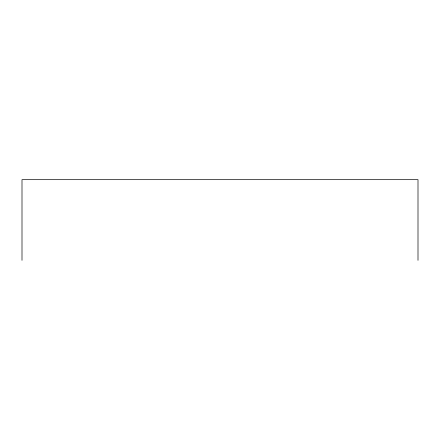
<?xml version="1.0" encoding="UTF-8"?>
<svg xmlns="http://www.w3.org/2000/svg" width="440" height="440" viewBox="0 0 440 440"><rect width="100%" height="100%" fill="white"/><g stroke="black" fill="none" stroke-linecap="round" stroke-linejoin="round"><path stroke-width="0.66" d="M418 260.326L418 179.674L22 179.674L22 260.326"/></g></svg>
